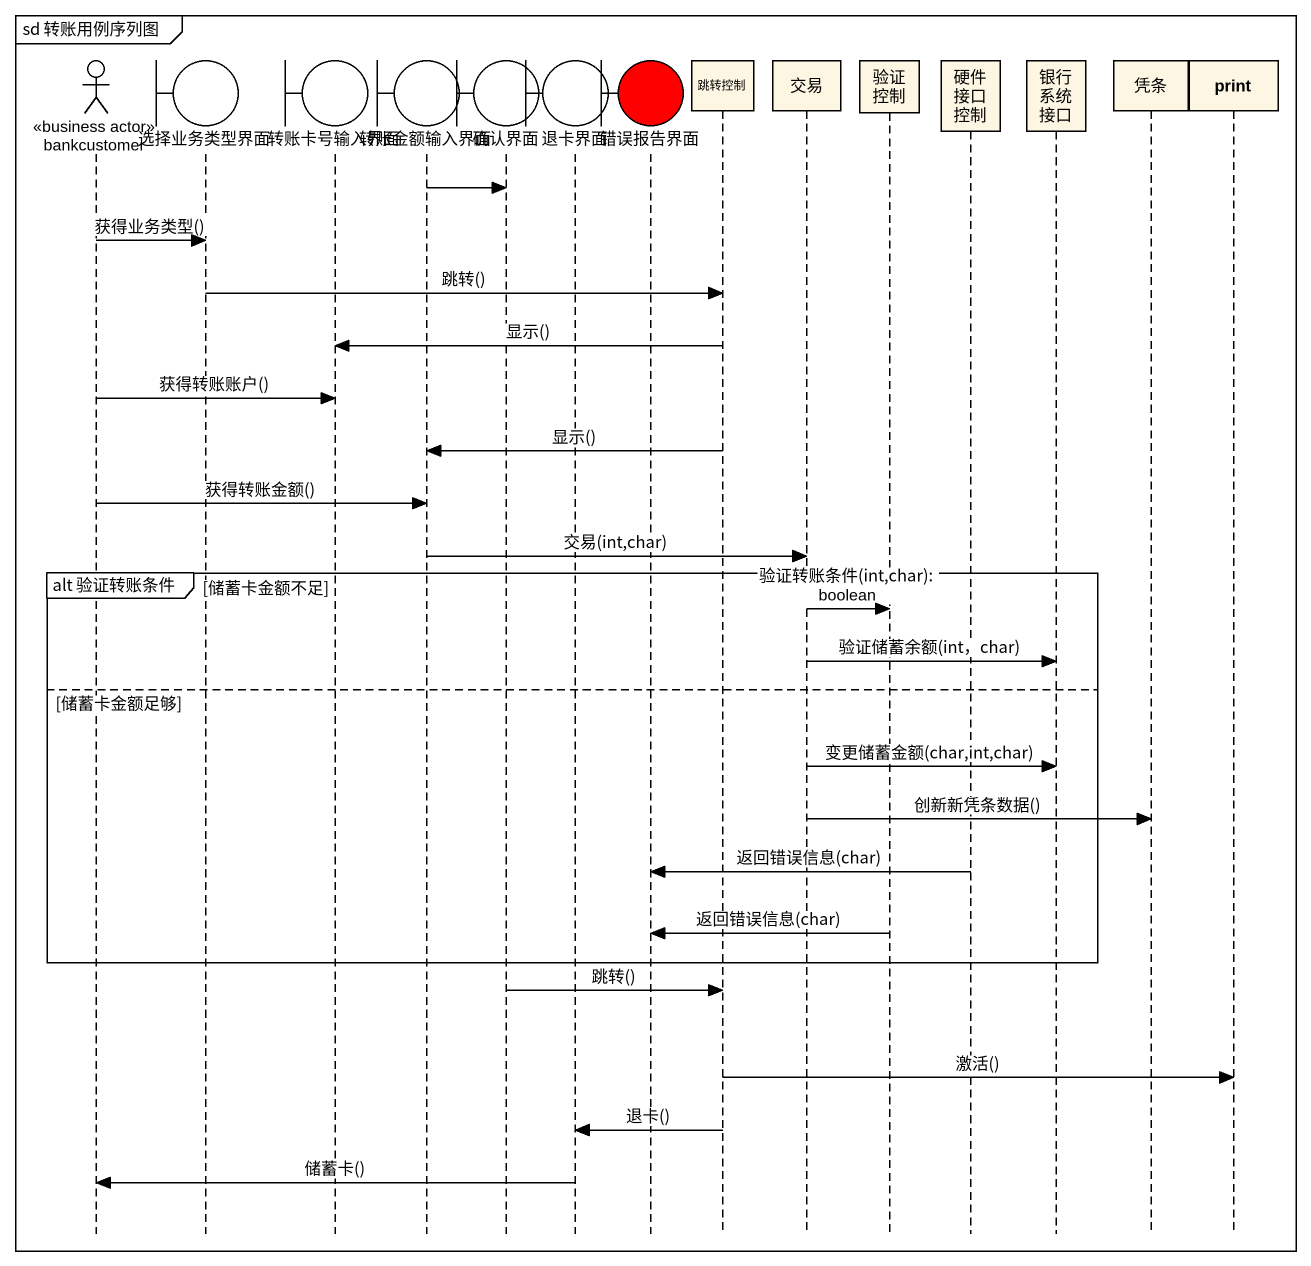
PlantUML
@startuml
mainframe sd 转账用例序列图
hide footbox
actor bankcustomer <<business actor>>
boundary 选择业务类型界面
boundary 转账卡号输入界面
boundary 转账金额输入界面
boundary 确认界面
boundary 退卡界面
boundary 错误报告界面 #FF0000
participant 跳转控制
participant 交易
participant 验证控制
participant 硬件接口控制
participant 银行系统接口
participant 凭条
participant print

转账金额输入界面 -> 确认界面
bankcustomer -> 选择业务类型界面 : 获得业务类型()
选择业务类型界面 -> 跳转控制 : 跳转()
跳转控制 -> 转账卡号输入界面 : 显示()
bankcustomer -> 转账卡号输入界面 : 获得转账账户()
跳转控制 -> 转账金额输入界面 : 显示()
bankcustomer -> 转账金额输入界面 : 获得转账金额()
转账金额输入界面 -> 交易 : 交易(int,char)
group alt 验证转账条件 [储蓄卡金额不足]
  交易 -> 验证控制 : 验证转账条件(int,char): boolean
  交易 -> 银行系统接口 : 验证储蓄余额(int，char)
else 储蓄卡金额足够
  交易 -> 银行系统接口 : 变更储蓄金额(char,int,char)
  交易 -> 凭条 : 创新新凭条数据()
  硬件接口控制 -> 错误报告界面 : 返回错误信息(char)
  验证控制 -> 错误报告界面 : 返回错误信息(char)
end
确认界面 -> 跳转控制 : 跳转()
跳转控制 -> print : 激活()
跳转控制 -> 退卡界面 : 退卡()
退卡界面 -> bankcustomer : 储蓄卡()
@enduml
